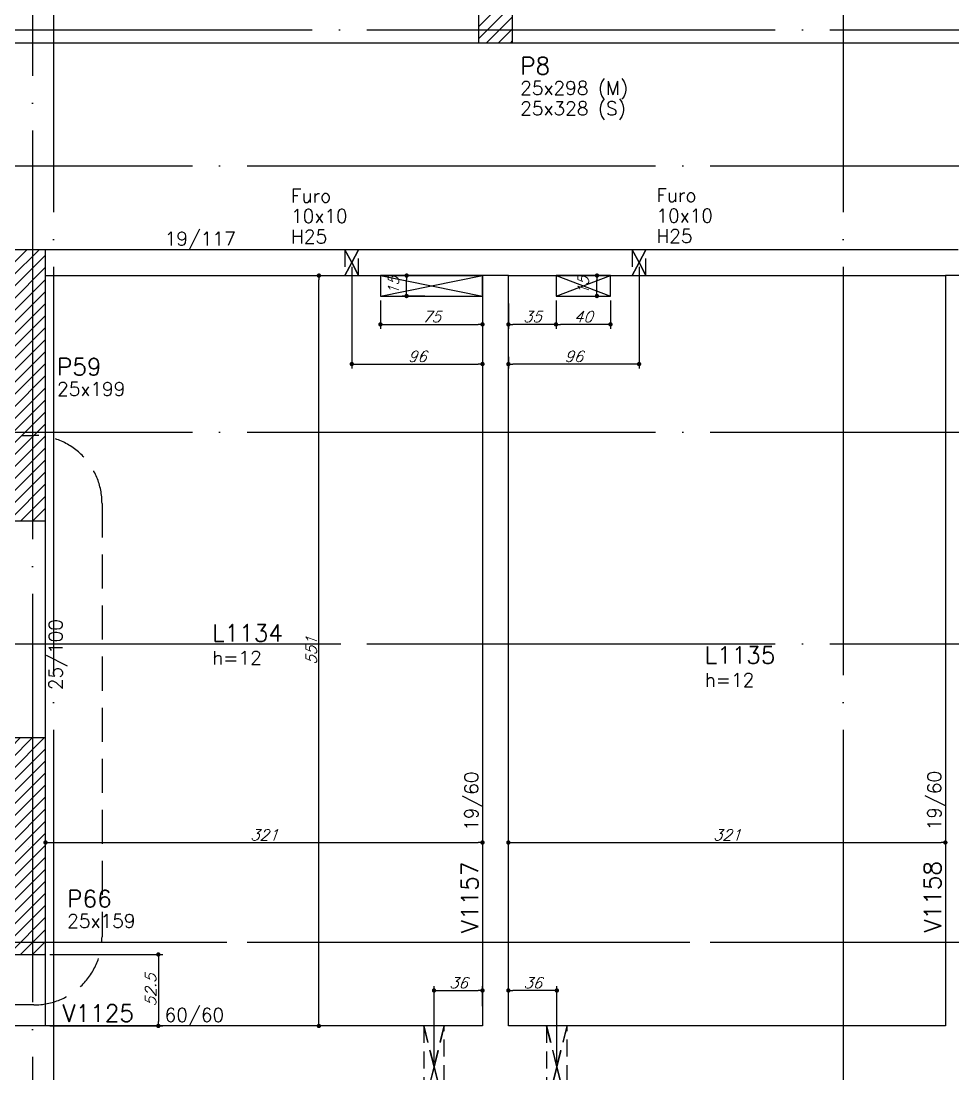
# Model space of a CAD drawing. Extents: x -4723 to 4922, y -2048 to 2452.
# Drawn here: x 2222 to 2906, y -112 to 661 of the extents above; entities that cross this region are included whole.
import ezdxf
from ezdxf.enums import TextEntityAlignment as Align

# ---------------------------------------------------------------- set-up
doc = ezdxf.new("R2010")
doc.units = 0
doc.header["$LTSCALE"] = 50
doc.header["$MEASUREMENT"] = 0
for name, pattern in [('DASHED', [0.75, 0.5, -0.25]), ('EIXO', [6.8, 6, -0.4, 0, -0.4]), ('HIDDEN', [0.375, 0.25, -0.125])]:
    doc.linetypes.add(name, pattern=pattern)
doc.layers.get('0').update_dxf_attribs({"linetype": 'CONTINUOUS'})
doc.layers.get('DEFPOINTS').update_dxf_attribs({"linetype": 'CONTINUOUS'})
for name, color, linetype in [('242', 3, 'CONTINUOUS'), ('F-AUX-RED', 1, 'CONTINUOUS'), ('F-COTAS', 106, 'CONTINUOUS'), ('F-COTAS-FUROS', 50, 'CONTINUOUS'), ('F-EIXO', 12, 'EIXO'), ('F-FURO-PAREDE', 2, 'HIDDEN'), ('F-FURO-PAREDE-TEXTOS', 2, 'CONTINUOUS'), ('F-LAJES-DIM', 2, 'CONTINUOUS'), ('F-LAJES-NOME', 4, 'CONTINUOUS'), ('F-PILARES-DIM', 172, 'CONTINUOUS'), ('F-PILARES-HACH', 174, 'CONTINUOUS'), ('F-PILARES-NOME', 170, 'CONTINUOUS'), ('F-PILARES-S', 170, 'CONTINUOUS'), ('F-PILARES-V', 170, 'CONTINUOUS'), ('F-TEXTO', 6, 'CONTINUOUS'), ('F-VIGAS', 3, 'CONTINUOUS'), ('F-VIGAS-DIM', 2, 'CONTINUOUS'), ('F-VIGAS-NOME', 4, 'CONTINUOUS'), ('F-VÃO', 1, 'CONTINUOUS')]:
    doc.layers.add(name, color=color, linetype=linetype)
doc.styles.add('CP-TEXT-INCL', font='simplex.shx', dxfattribs={"oblique": 20})
doc.styles.add('MCP', font='simplex.shx')
doc.styles.add('ROMANS', font='simplex.shx')
doc.styles.get("Standard").update_dxf_attribs({"font": 'simplex.shx'})
doc.dimstyles.new('CP-COTAS-50', dxfattribs={"dimscale": 0.64, "dimtxt": 12.5, "dimasz": 5, "dimexe": 5, "dimexo": 5, "dimgap": 2.5, "dimtad": 1, "dimdec": 1, "dimdsep": 46, "dimtxsty": 'CP-TEXT-INCL', "dimblk1": 'DOT', "dimblk2": 'DOT', "dimsah": 1, "dimcen": 9, "dimclrd": 256, "dimclre": 256, "dimclrt": 256, "dimadec": 0, "dimazin": 0, "dimtfac": 1, "dimtdec": 1, "dimtmove": 2, "dimatfit": 3, "dimldrblk": 'DOT', "dimfxl": 0, "dimtolj": 1, "dimarcsym": 0})

# ---------------------------------------------------------------- blocks, each defined once
blk = doc.blocks.new('_DOT')
at = {"color": 0, "linetype": 'ByBlock'}
blk.add_line((-0.5, 0), (-1, 0), dxfattribs=at)
at = {"color": 0, "linetype": 'ByBlock', "const_width": 0.5}
blk.add_lwpolyline([(-0.25, 0, 1), (0.25, 0, 1)], format="xyb", close=True, dxfattribs=at)
blk = doc.blocks.new('*D66')
at = {"layer": 'DEFPOINTS', "color": 0, "linetype": 'Continuous', "transparency": 16777216}
for p in [(2440.31, 474.5), (2440.31, 474.5), (2440.31, -76.5)]:
    blk.add_point(p, dxfattribs=at)
at = {"layer": 'F-COTAS', "linetype": 'Continuous', "lineweight": -2, "transparency": 16777216}
blk.add_line((2440.31, -73.3), (2440.31, 471.3), dxfattribs=at)
at = {"layer": 'F-COTAS', "linetype": 'Continuous', "lineweight": -2, "transparency": 16777216, "xscale": 3.2, "yscale": 3.2, "zscale": 3.2}
for p, rotation in [((2440.31, 474.5), 90), ((2440.31, -76.5), 270)]:
    blk.add_blockref('_DOT', p, dxfattribs=dict(at, rotation=rotation))
at = {"layer": 'F-COTAS', "linetype": 'Continuous', "transparency": 16777216, "insert": (2434.71, 199), "char_height": 8, "attachment_point": 5, "rotation": 90, "style": 'CP-TEXT-INCL'}
blk.add_mtext('\\A1;551', dxfattribs=at)
blk = doc.blocks.new('*D123')
at = {"layer": 'DEFPOINTS', "color": 0, "linetype": 'Continuous', "transparency": 16777216}
for p in [(2239.5, 58.19), (2560.5, 58.19), (2560.5, 58.19)]:
    blk.add_point(p, dxfattribs=at)
at = {"layer": 'F-COTAS', "linetype": 'Continuous', "lineweight": -2, "transparency": 16777216}
blk.add_line((2242.7, 58.19), (2557.3, 58.19), dxfattribs=at)
at = {"layer": 'F-COTAS', "linetype": 'Continuous', "lineweight": -2, "transparency": 16777216, "xscale": 3.2, "yscale": 3.2, "zscale": 3.2, "rotation": 180}
blk.add_blockref('_DOT', (2239.5, 58.19), dxfattribs=at)
at = {"layer": 'F-COTAS', "linetype": 'Continuous', "lineweight": -2, "transparency": 16777216, "xscale": 3.2, "yscale": 3.2, "zscale": 3.2}
blk.add_blockref('_DOT', (2560.5, 58.19), dxfattribs=at)
at = {"layer": 'F-COTAS', "linetype": 'Continuous', "transparency": 16777216, "insert": (2400, 63.79), "char_height": 8, "attachment_point": 5, "style": 'CP-TEXT-INCL'}
blk.add_mtext('\\A1;321', dxfattribs=at)
blk = doc.blocks.new('*D124')
at = {"layer": 'DEFPOINTS', "color": 0, "linetype": 'Continuous', "transparency": 16777216}
for p in [(2579.5, 58.19), (2900.5, 58.19), (2900.5, 58.19)]:
    blk.add_point(p, dxfattribs=at)
at = {"layer": 'F-COTAS', "linetype": 'Continuous', "lineweight": -2, "transparency": 16777216}
blk.add_line((2582.7, 58.19), (2897.3, 58.19), dxfattribs=at)
at = {"layer": 'F-COTAS', "linetype": 'Continuous', "lineweight": -2, "transparency": 16777216, "xscale": 3.2, "yscale": 3.2, "zscale": 3.2, "rotation": 180}
blk.add_blockref('_DOT', (2579.5, 58.19), dxfattribs=at)
at = {"layer": 'F-COTAS', "linetype": 'Continuous', "lineweight": -2, "transparency": 16777216, "xscale": 3.2, "yscale": 3.2, "zscale": 3.2}
blk.add_blockref('_DOT', (2900.5, 58.19), dxfattribs=at)
at = {"layer": 'F-COTAS', "linetype": 'Continuous', "transparency": 16777216, "insert": (2740, 63.79), "char_height": 8, "attachment_point": 5, "style": 'CP-TEXT-INCL'}
blk.add_mtext('\\A1;321', dxfattribs=at)
blk = doc.blocks.new('*U152')
at = {"layer": 'F-EIXO'}
blk.add_line((0, 0), (7197, 0), dxfattribs=at)
at = {"layer": 'F-TEXTO', "style": 'ROMANS'}
blk.add_attdef('EIXO', text='', height=17.5, dxfattribs=at).set_placement((-28.2072, 0), align=Align.MIDDLE_CENTER)
blk = doc.blocks.new('*U151')
at = {"layer": 'F-EIXO'}
blk.add_line((0, 0), (7285, 0), dxfattribs=at)
at = {"layer": 'F-TEXTO', "style": 'ROMANS'}
blk.add_attdef('EIXO', text='', height=17.5, dxfattribs=at).set_placement((-28.2072, 0), align=Align.MIDDLE_CENTER)
blk = doc.blocks.new('*U149')
at = {"layer": 'F-EIXO'}
blk.add_line((0, 0), (0, -2655), dxfattribs=at)
at = {"layer": 'F-TEXTO', "style": 'ROMANS'}
blk.add_attdef('EIXO', text='', height=17.5, rotation=360, dxfattribs=at).set_placement((0, 28.21), align=Align.MIDDLE_CENTER)
blk = doc.blocks.new('*U172')
at = {"layer": 'F-EIXO'}
blk.add_line((0, 0), (7285, 0), dxfattribs=at)
at = {"layer": 'F-TEXTO', "style": 'ROMANS'}
blk.add_attdef('EIXO', text='', height=17.5, dxfattribs=at).set_placement((-28.2072, 0), align=Align.MIDDLE_CENTER)
blk = doc.blocks.new('*U174')
at = {"layer": 'F-EIXO'}
blk.add_line((0, 0), (7285, 0), dxfattribs=at)
at = {"layer": 'F-TEXTO', "style": 'ROMANS'}
blk.add_attdef('EIXO', text='', height=17.5, dxfattribs=at).set_placement((-28.2072, 0), align=Align.MIDDLE_CENTER)
blk = doc.blocks.new('*U168')
at = {"layer": 'F-EIXO'}
blk.add_line((0, 0), (7285, 0), dxfattribs=at)
at = {"layer": 'F-TEXTO', "style": 'ROMANS'}
blk.add_attdef('EIXO', text='', height=17.5, dxfattribs=at).set_placement((-28.2072, 0), align=Align.MIDDLE_CENTER)
blk = doc.blocks.new('*U176')
at = {"layer": 'F-EIXO'}
blk.add_line((0, 0), (0, -2655), dxfattribs=at)
at = {"layer": 'F-TEXTO', "style": 'ROMANS'}
blk.add_attdef('EIXO', text='', height=17.5, rotation=360, dxfattribs=at).set_placement((0, 28.21), align=Align.MIDDLE_CENTER)
blk = doc.blocks.new('*U181')
at = {"layer": 'F-EIXO'}
blk.add_line((0, 0), (7197, 0), dxfattribs=at)
at = {"layer": 'F-TEXTO', "style": 'ROMANS'}
blk.add_attdef('EIXO', text='', height=17.5, dxfattribs=at).set_placement((-28.2072, 0), align=Align.MIDDLE_CENTER)
blk = doc.blocks.new('*U182')
at = {"layer": 'F-EIXO'}
blk.add_line((0, 0), (0, -2755), dxfattribs=at)
at = {"layer": 'F-TEXTO', "style": 'ROMANS'}
blk.add_attdef('EIXO', text='', height=17.5, rotation=360, dxfattribs=at).set_placement((0, 28.2072), align=Align.MIDDLE_CENTER)
blk = doc.blocks.new('*D272')
at = {"layer": 'DEFPOINTS', "color": 0, "linetype": 'Continuous', "transparency": 16777216}
for p in [(2239.5, -24), (2239.5, -76.5), (2322.39, -76.5)]:
    blk.add_point(p, dxfattribs=at)
at = {"layer": 'F-COTAS', "linetype": 'Continuous', "lineweight": -2, "transparency": 16777216}
for p, q in [((2242.7, -24), (2325.59, -24)), ((2322.39, -27.2), (2322.39, -73.3)), ((2242.7, -76.5), (2325.59, -76.5))]:
    blk.add_line(p, q, dxfattribs=at)
at = {"layer": 'F-COTAS', "linetype": 'Continuous', "lineweight": -2, "transparency": 16777216, "xscale": 3.2, "yscale": 3.2, "zscale": 3.2}
for p, rotation in [((2322.39, -24), 90), ((2322.39, -76.5), 270)]:
    blk.add_blockref('_DOT', p, dxfattribs=dict(at, rotation=rotation))
at = {"layer": 'F-COTAS', "linetype": 'Continuous', "transparency": 16777216, "insert": (2316.79, -50.25), "char_height": 8, "attachment_point": 5, "rotation": 90, "style": 'CP-TEXT-INCL'}
blk.add_mtext('\\A1;52.5', dxfattribs=at)
blk = doc.blocks.new('*U385')
at = {"layer": 'F-VÃO'}
for p, q in [((0, 0), (40, 15)), ((0, 15), (40, 0))]:
    blk.add_line(p, q, dxfattribs=at)
at = {"layer": 'F-VÃO', "color": 3}
blk.add_lwpolyline([(0, 0), (40, 0), (40, 15), (0, 15)], close=True, dxfattribs=at)
blk = doc.blocks.new('*U388')
at = {"layer": 'F-VÃO'}
for p, q in [((0, 0), (75, 15)), ((0, 15), (75, 0))]:
    blk.add_line(p, q, dxfattribs=at)
at = {"layer": 'F-VÃO', "color": 3}
blk.add_lwpolyline([(0, 0), (75, 0), (75, 15), (0, 15)], close=True, dxfattribs=at)
blk = doc.blocks.new('*D408')
at = {"layer": 'DEFPOINTS', "color": 0, "linetype": 'Continuous', "transparency": 16777216}
for p in [(2614.5, 459.5), (2654.5, 459.5), (2614.5, 438.66)]:
    blk.add_point(p, dxfattribs=at)
at = {"layer": 'F-COTAS-FUROS', "linetype": 'Continuous', "lineweight": -2, "transparency": 16777216}
for p, q in [((2614.5, 456.3), (2614.5, 435.46)), ((2654.5, 456.3), (2654.5, 435.46)), ((2651.3, 438.66), (2617.7, 438.66))]:
    blk.add_line(p, q, dxfattribs=at)
at = {"layer": 'F-COTAS-FUROS', "linetype": 'Continuous', "lineweight": -2, "transparency": 16777216, "xscale": 3.2, "yscale": 3.2, "zscale": 3.2, "rotation": 180}
blk.add_blockref('_DOT', (2614.5, 438.66), dxfattribs=at)
at = {"layer": 'F-COTAS-FUROS', "linetype": 'Continuous', "lineweight": -2, "transparency": 16777216, "xscale": 3.2, "yscale": 3.2, "zscale": 3.2}
blk.add_blockref('_DOT', (2654.5, 438.66), dxfattribs=at)
at = {"layer": 'F-COTAS-FUROS', "linetype": 'Continuous', "transparency": 16777216, "insert": (2634.5, 444.26), "char_height": 8, "attachment_point": 5, "style": 'CP-TEXT-INCL'}
blk.add_mtext('\\A1;40', dxfattribs=at)
blk = doc.blocks.new('*D409')
at = {"layer": 'DEFPOINTS', "color": 0, "linetype": 'Continuous', "transparency": 16777216}
for p in [(2579.5, 457.23), (2614.5, 459.5), (2579.5, 438.66)]:
    blk.add_point(p, dxfattribs=at)
at = {"layer": 'F-COTAS-FUROS', "linetype": 'Continuous', "lineweight": -2, "transparency": 16777216}
for p, q in [((2614.5, 456.3), (2614.5, 435.46)), ((2579.5, 454.03), (2579.5, 435.46)), ((2611.3, 438.66), (2582.7, 438.66))]:
    blk.add_line(p, q, dxfattribs=at)
at = {"layer": 'F-COTAS-FUROS', "linetype": 'Continuous', "lineweight": -2, "transparency": 16777216, "xscale": 3.2, "yscale": 3.2, "zscale": 3.2, "rotation": 180}
blk.add_blockref('_DOT', (2579.5, 438.66), dxfattribs=at)
at = {"layer": 'F-COTAS-FUROS', "linetype": 'Continuous', "lineweight": -2, "transparency": 16777216, "xscale": 3.2, "yscale": 3.2, "zscale": 3.2}
blk.add_blockref('_DOT', (2614.5, 438.66), dxfattribs=at)
at = {"layer": 'F-COTAS-FUROS', "linetype": 'Continuous', "transparency": 16777216, "insert": (2597, 444.26), "char_height": 8, "attachment_point": 5, "style": 'CP-TEXT-INCL'}
blk.add_mtext('\\A1;35', dxfattribs=at)
blk = doc.blocks.new('*D410')
at = {"layer": 'DEFPOINTS', "color": 0, "linetype": 'Continuous', "transparency": 16777216}
for p in [(2628.61, 474.5), (2644.59, 474.5), (2621.44, 459.5)]:
    blk.add_point(p, dxfattribs=at)
at = {"layer": 'F-COTAS-FUROS', "linetype": 'Continuous', "lineweight": -2, "transparency": 16777216}
for p, q in [((2631.81, 474.5), (2647.79, 474.5)), ((2644.59, 462.7), (2644.59, 471.3)), ((2624.64, 459.5), (2647.79, 459.5))]:
    blk.add_line(p, q, dxfattribs=at)
at = {"layer": 'F-COTAS-FUROS', "linetype": 'Continuous', "lineweight": -2, "transparency": 16777216, "xscale": 3.2, "yscale": 3.2, "zscale": 3.2}
for p, rotation in [((2644.59, 474.5), 90), ((2644.59, 459.5), 270)]:
    blk.add_blockref('_DOT', p, dxfattribs=dict(at, rotation=rotation))
at = {"layer": 'F-COTAS-FUROS', "linetype": 'Continuous', "transparency": 16777216, "insert": (2634.5, 467), "char_height": 8, "attachment_point": 5, "rotation": 90, "style": 'CP-TEXT-INCL'}
blk.add_mtext('\\A1;15', dxfattribs=at)
blk = doc.blocks.new('*D411')
at = {"layer": 'DEFPOINTS', "color": 0, "linetype": 'Continuous', "transparency": 16777216}
for p in [(2485.5, 459.5), (2560.5, 451.5), (2560.5, 438.66)]:
    blk.add_point(p, dxfattribs=at)
at = {"layer": 'F-COTAS-FUROS', "linetype": 'Continuous', "lineweight": -2, "transparency": 16777216}
for p, q in [((2485.5, 456.3), (2485.5, 435.46)), ((2560.5, 448.3), (2560.5, 435.46)), ((2488.7, 438.66), (2557.3, 438.66))]:
    blk.add_line(p, q, dxfattribs=at)
at = {"layer": 'F-COTAS-FUROS', "linetype": 'Continuous', "lineweight": -2, "transparency": 16777216, "xscale": 3.2, "yscale": 3.2, "zscale": 3.2, "rotation": 180}
blk.add_blockref('_DOT', (2485.5, 438.66), dxfattribs=at)
at = {"layer": 'F-COTAS-FUROS', "linetype": 'Continuous', "lineweight": -2, "transparency": 16777216, "xscale": 3.2, "yscale": 3.2, "zscale": 3.2}
blk.add_blockref('_DOT', (2560.5, 438.66), dxfattribs=at)
at = {"layer": 'F-COTAS-FUROS', "linetype": 'Continuous', "transparency": 16777216, "insert": (2523, 444.26), "char_height": 8, "attachment_point": 5, "style": 'CP-TEXT-INCL'}
blk.add_mtext('\\A1;75', dxfattribs=at)
blk = doc.blocks.new('*D412')
at = {"layer": 'DEFPOINTS', "color": 0, "linetype": 'Continuous', "transparency": 16777216}
for p in [(2504.75, 474.5), (2512.04, 474.5), (2521.23, 459.5)]:
    blk.add_point(p, dxfattribs=at)
at = {"layer": 'F-COTAS-FUROS', "linetype": 'Continuous', "lineweight": -2, "transparency": 16777216}
for p, q in [((2508.84, 474.5), (2501.55, 474.5)), ((2504.75, 462.7), (2504.75, 471.3)), ((2518.03, 459.5), (2501.55, 459.5))]:
    blk.add_line(p, q, dxfattribs=at)
at = {"layer": 'F-COTAS-FUROS', "linetype": 'Continuous', "lineweight": -2, "transparency": 16777216, "xscale": 3.2, "yscale": 3.2, "zscale": 3.2}
for p, rotation in [((2504.75, 474.5), 90), ((2504.75, 459.5), 270)]:
    blk.add_blockref('_DOT', p, dxfattribs=dict(at, rotation=rotation))
at = {"layer": 'F-COTAS-FUROS', "linetype": 'Continuous', "transparency": 16777216, "insert": (2495.15, 467), "char_height": 8, "attachment_point": 5, "rotation": 90, "style": 'CP-TEXT-INCL'}
blk.add_mtext('\\A1;15', dxfattribs=at)
blk = doc.blocks.new('*D525')
at = {"layer": 'DEFPOINTS', "color": 0, "linetype": 'Continuous', "transparency": 16777216}
for p in [(2560.5, -50.47), (2560.5, -65.26), (2524.9, -106.5)]:
    blk.add_point(p, dxfattribs=at)
at = {"layer": 'F-COTAS-FUROS', "linetype": 'Continuous', "lineweight": -2, "transparency": 16777216}
for p, q in [((2524.9, -103.3), (2524.9, -47.27)), ((2528.1, -50.47), (2557.3, -50.47)), ((2560.5, -62.06), (2560.5, -47.27))]:
    blk.add_line(p, q, dxfattribs=at)
at = {"layer": 'F-COTAS-FUROS', "linetype": 'Continuous', "lineweight": -2, "transparency": 16777216, "xscale": 3.2, "yscale": 3.2, "zscale": 3.2, "rotation": 180}
blk.add_blockref('_DOT', (2524.9, -50.47), dxfattribs=at)
at = {"layer": 'F-COTAS-FUROS', "linetype": 'Continuous', "lineweight": -2, "transparency": 16777216, "xscale": 3.2, "yscale": 3.2, "zscale": 3.2}
blk.add_blockref('_DOT', (2560.5, -50.47), dxfattribs=at)
at = {"layer": 'F-COTAS-FUROS', "linetype": 'Continuous', "transparency": 16777216, "insert": (2542.7, -44.87), "char_height": 8, "attachment_point": 5, "style": 'CP-TEXT-INCL'}
blk.add_mtext('\\A1;36', dxfattribs=at)
blk = doc.blocks.new('*D526')
at = {"layer": 'DEFPOINTS', "color": 0, "linetype": 'Continuous', "transparency": 16777216}
for p in [(2579.5, -50.47), (2579.5, -68.36), (2615.1, -106.5)]:
    blk.add_point(p, dxfattribs=at)
at = {"layer": 'F-COTAS-FUROS', "linetype": 'Continuous', "lineweight": -2, "transparency": 16777216}
for p, q in [((2579.5, -65.16), (2579.5, -47.27)), ((2611.9, -50.47), (2582.7, -50.47)), ((2615.1, -103.3), (2615.1, -47.27))]:
    blk.add_line(p, q, dxfattribs=at)
at = {"layer": 'F-COTAS-FUROS', "linetype": 'Continuous', "lineweight": -2, "transparency": 16777216, "xscale": 3.2, "yscale": 3.2, "zscale": 3.2, "rotation": 180}
blk.add_blockref('_DOT', (2579.5, -50.47), dxfattribs=at)
at = {"layer": 'F-COTAS-FUROS', "linetype": 'Continuous', "lineweight": -2, "transparency": 16777216, "xscale": 3.2, "yscale": 3.2, "zscale": 3.2}
blk.add_blockref('_DOT', (2615.1, -50.47), dxfattribs=at)
at = {"layer": 'F-COTAS-FUROS', "linetype": 'Continuous', "transparency": 16777216, "insert": (2597.3, -44.87), "char_height": 8, "attachment_point": 5, "style": 'CP-TEXT-INCL'}
blk.add_mtext('\\A1;36', dxfattribs=at)
blk = doc.blocks.new('*D575')
at = {"layer": 'DEFPOINTS', "color": 0, "linetype": 'Continuous', "transparency": 16777216}
for p in [(2464.49, 484), (2560.5, 424.53), (2560.5, 409.52)]:
    blk.add_point(p, dxfattribs=at)
at = {"layer": 'F-COTAS-FUROS', "linetype": 'Continuous', "lineweight": -2, "transparency": 16777216}
for p, q in [((2464.49, 480.8), (2464.49, 406.32)), ((2560.5, 421.33), (2560.5, 406.32)), ((2467.69, 409.52), (2557.3, 409.52))]:
    blk.add_line(p, q, dxfattribs=at)
at = {"layer": 'F-COTAS-FUROS', "linetype": 'Continuous', "lineweight": -2, "transparency": 16777216, "xscale": 3.2, "yscale": 3.2, "zscale": 3.2, "rotation": 180}
blk.add_blockref('_DOT', (2464.49, 409.52), dxfattribs=at)
at = {"layer": 'F-COTAS-FUROS', "linetype": 'Continuous', "lineweight": -2, "transparency": 16777216, "xscale": 3.2, "yscale": 3.2, "zscale": 3.2}
blk.add_blockref('_DOT', (2560.5, 409.52), dxfattribs=at)
at = {"layer": 'F-COTAS-FUROS', "linetype": 'Continuous', "transparency": 16777216, "insert": (2512.5, 415.12), "char_height": 8, "attachment_point": 5, "style": 'CP-TEXT-INCL'}
blk.add_mtext('\\A1;96', dxfattribs=at)
blk = doc.blocks.new('*D576')
at = {"layer": 'DEFPOINTS', "color": 0, "linetype": 'Continuous', "transparency": 16777216}
for p in [(2675.51, 484), (2579.5, 418.1), (2579.5, 409.52)]:
    blk.add_point(p, dxfattribs=at)
at = {"layer": 'F-COTAS-FUROS', "linetype": 'Continuous', "lineweight": -2, "transparency": 16777216}
for p, q in [((2675.51, 480.8), (2675.51, 406.32)), ((2579.5, 414.9), (2579.5, 406.32)), ((2672.31, 409.52), (2582.7, 409.52))]:
    blk.add_line(p, q, dxfattribs=at)
at = {"layer": 'F-COTAS-FUROS', "linetype": 'Continuous', "lineweight": -2, "transparency": 16777216, "xscale": 3.2, "yscale": 3.2, "zscale": 3.2, "rotation": 180}
blk.add_blockref('_DOT', (2579.5, 409.52), dxfattribs=at)
at = {"layer": 'F-COTAS-FUROS', "linetype": 'Continuous', "lineweight": -2, "transparency": 16777216, "xscale": 3.2, "yscale": 3.2, "zscale": 3.2}
blk.add_blockref('_DOT', (2675.51, 409.52), dxfattribs=at)
at = {"layer": 'F-COTAS-FUROS', "linetype": 'Continuous', "transparency": 16777216, "insert": (2627.5, 415.12), "char_height": 8, "attachment_point": 5, "style": 'CP-TEXT-INCL'}
blk.add_mtext('\\A1;96', dxfattribs=at)
blk = doc.blocks.new('*U590')
at = {"layer": 'F-EIXO'}
blk.add_line((0, 0), (1131.35, 0), dxfattribs=at)
at = {"layer": 'F-TEXTO', "style": 'ROMANS'}
blk.add_attdef('EIXO', text='', height=17.5, dxfattribs=at).set_placement((-28.21, 0), align=Align.MIDDLE_CENTER)
blk = doc.blocks.new('A$C569F2698')
at = {"layer": 'F-EIXO', "linetype": 'Continuous'}
blk.add_blockref('*U590', (-889.39, 228), dxfattribs=at)

msp = doc.modelspace()

# ---------------------------------------------------------------- hatches: boundary and pattern name
at = {"layer": 'F-PILARES-HACH', "linetype": 'Continuous'}
h = msp.add_hatch(dxfattribs=at)
h.set_pattern_fill('ANSI31', color=256, scale=50, style=0)
h.paths.add_polyline_path([(2557.5, 645.5), (2582.5, 645.5), (2582.5, 973.5), (2557.5, 973.5)], flags=16)
h = msp.add_hatch(dxfattribs=at)
h.set_pattern_fill('ANSI31', color=256, scale=50, style=0)
h.paths.add_polyline_path([(2557.5, 645.5), (2582.5, 645.5), (2582.5, 943.5), (2557.5, 943.5)], flags=16)
h = msp.add_hatch(dxfattribs=at)
h.set_pattern_fill('ANSI31', color=256, scale=50, style=0)
h.paths.add_polyline_path([(2214.5, 294.5), (2239.5, 294.5), (2239.5, 493.5), (2214.5, 493.5)], flags=16)
h = msp.add_hatch(dxfattribs=at)
h.set_pattern_fill('ANSI31', color=256, scale=50, style=0)
h.paths.add_polyline_path([(2214.5, -24), (2239.5, -24), (2239.5, 135), (2214.5, 135)], flags=16)

# ---------------------------------------------------------------- linework, layer by layer
at = {"layer": '242', "linetype": 'Continuous'}
for p, q in [((2227, 394), (2227, 394)), ((2227, 55.5), (2227, 55.5))]:
    msp.add_line(p, q, dxfattribs=at)
at = {"layer": 'F-AUX-RED', "color": 4, "linetype": 'DASHED'}
msp.add_lwpolyline([(1509.835, 357.176), (2231.02, 357.176, -0.4142136), (2281.02, 307.176), (2281.02, -11.113, -0.4142136), (2231.02, -61.113), (1509.835, -61.113, -0.4142136), (1459.835, -11.113), (1459.835, 307.176, -0.4142136)], format="xyb", close=True, dxfattribs=at)
at = {"layer": 'F-EIXO'}
msp.add_line((-3709.089, -15), (3550.572, -15), dxfattribs=at)
at = {"layer": 'F-FURO-PAREDE'}
for points in [[(2464.494, 484), (2459.494, 474.5), (2469.494, 474.5), (2464.494, 484), (2469.494, 474.5), (2469.494, 493.5), (2464.494, 484), (2469.494, 493.5), (2459.494, 493.5), (2464.494, 484), (2459.494, 493.5), (2459.494, 474.5), (2464.494, 484)], [(2675.506, 484), (2670.506, 474.5), (2680.506, 474.5), (2675.506, 484), (2680.506, 474.5), (2680.506, 493.5), (2675.506, 484), (2680.506, 493.5), (2670.506, 493.5), (2675.506, 484), (2670.506, 493.5), (2670.506, 474.5), (2675.506, 484)], [(2524.9, -106.5), (2517.4, -136.5), (2532.4, -136.5), (2524.9, -106.5), (2532.4, -136.5), (2532.4, -76.5), (2524.9, -106.5), (2532.4, -76.5), (2517.4, -76.5), (2524.9, -106.5), (2517.4, -76.5), (2517.4, -136.5), (2524.9, -106.5)], [(2615.1, -106.5), (2607.6, -136.5), (2622.6, -136.5), (2615.1, -106.5), (2622.6, -136.5), (2622.6, -76.5), (2615.1, -106.5), (2622.6, -76.5), (2607.6, -76.5), (2615.1, -106.5), (2607.6, -76.5), (2607.6, -136.5), (2615.1, -106.5)]]:
    msp.add_lwpolyline(points, dxfattribs=at)
at = {"layer": 'F-PILARES-S', "linetype": 'Continuous'}
for points in [[(2557.5, 645.5), (2582.5, 645.5), (2582.5, 943.5), (2557.5, 943.5), (2557.5, 645.5)], [(2214.5, 294.5), (2239.5, 294.5), (2239.5, 493.5), (2214.5, 493.5), (2214.5, 294.5)], [(2214.5, -24), (2239.5, -24), (2239.5, 135), (2214.5, 135), (2214.5, -24)]]:
    msp.add_lwpolyline(points, dxfattribs=at)
at = {"layer": 'F-PILARES-V', "linetype": 'Continuous'}
msp.add_lwpolyline([(2557.5, 645.5), (2582.5, 645.5), (2582.5, 973.5), (2557.5, 973.5), (2557.5, 645.5)], dxfattribs=at)
at = {"layer": 'F-VIGAS'}
for points in [[(2070, 645.5), (2557.5, 645.5)], [(2582.5, 645.5), (3240.5, 645.5)], [(2570, 493.5), (2239.5, 493.5)], [(2910, 493.5), (2570, 493.5)], [(2239.5, 474.5), (2560.5, 474.5)], [(2560.5, 474.5), (2560.5, -76.5)], [(2579.5, 474.5), (2560.5, 474.5)], [(2579.5, -76.5), (2579.5, 474.5)], [(2579.5, 474.5), (2900.5, 474.5)], [(2900.5, 474.5), (2900.5, -76.5)], [(2919.5, 474.5), (2900.5, 474.5)], [(2239.5, 265), (2239.5, 294.5)], [(2239.5, 135), (2239.5, 265)], [(2239.5, -76.5), (2239.5, -24)], [(2560.5, -76.5), (2195, -76.5)], [(2900.5, -76.5), (2579.5, -76.5)]]:
    msp.add_lwpolyline(points, dxfattribs=at)

# ---------------------------------------------------------------- block references
at = {"linetype": 'Continuous'}
msp.add_blockref('A$C569F2698', (2214.5, -24), dxfattribs=at)
at = {"layer": 'F-EIXO', "linetype": 'Continuous'}
for name, p in [('*U182', (2230, 1941.357)), ('*U176', (2245.5, 1841.357)), ('*U149', (2825.5, 1841.357)), ('*U152', (-3646.32, 655)), ('*U151', (-3734.274, 555)), ('*U174', (-3734.274, 359.5)), ('*U181', (-3646.32, 204)), ('*U172', (-3734.274, -15)), ('*U168', (-3734.274, -15))]:
    msp.add_blockref(name, p, dxfattribs=at)
at = {"layer": 'F-VÃO', "linetype": 'Continuous'}
for name, p in [('*U388', (2485.5, 459.5)), ('*U385', (2614.5, 459.5))]:
    msp.add_blockref(name, p, dxfattribs=at)

# ---------------------------------------------------------------- texts
at = {"layer": 'F-FURO-PAREDE-TEXTOS', "linetype": 'Continuous', "style": 'MCP'}
for s, p in [('Furo', (2419.831, 528.144)), ('Furo', (2688.197, 528.539)), ('10x10', (2419.831, 513.144)), ('10x10', (2688.197, 513.539)), ('H25', (2419.831, 498.144)), ('H25', (2688.197, 498.539))]:
    msp.add_text(s, height=10, dxfattribs=at).set_placement(p)
at = {"layer": 'F-LAJES-DIM', "linetype": 'Continuous', "style": 'MCP'}
for p in [(2361.977, 188.8), (2723.69, 172.595)]:
    msp.add_text('h=12', height=10, dxfattribs=at).set_placement(p)
at = {"layer": 'F-LAJES-NOME', "linetype": 'Continuous', "style": 'MCP'}
for s, p in [('L1134', (2361.977, 205.8)), ('L1135', (2723.69, 189.595))]:
    msp.add_text(s, height=12.5, dxfattribs=at).set_placement(p)
at = {"layer": 'F-PILARES-DIM', "linetype": 'Continuous'}
for s, p in [('25x298 (M)', (2588.205, 607.261)), ('25x328 (S)', (2588.205, 592.261))]:
    msp.add_text(s, height=10, dxfattribs=at).set_placement(p)
at = {"layer": 'F-PILARES-DIM', "linetype": 'Continuous', "style": 'MCP'}
for s, p in [('25x199', (2247.988, 386.252)), ('25x159', (2255.438, -4.381))]:
    msp.add_text(s, height=10, dxfattribs=at).set_placement(p)
at = {"layer": 'F-PILARES-NOME', "linetype": 'Continuous', "style": 'MCP'}
for s, p in [('P8', (2588.205, 622.261)), ('P59', (2247.988, 401.252)), ('P66', (2255.438, 10.619))]:
    msp.add_text(s, height=12.5, dxfattribs=at).set_placement(p)
at = {"layer": 'F-VIGAS-DIM', "linetype": 'Continuous', "style": 'MCP'}
for s, p in [('19/117', (2327, 496.625)), ('60/60', (2327, -73.375))]:
    msp.add_text(s, height=10, dxfattribs=at).set_placement(p)
for s, p in [('25/100', (2252, 170)), ('19/60', (2557.375, 66.679)), ('19/60', (2897.375, 67.105))]:
    msp.add_text(s, height=10, rotation=90, dxfattribs=at).set_placement(p)
at = {"layer": 'F-VIGAS-NOME', "linetype": 'Continuous', "style": 'MCP'}
for s, p in [('V1157', (2557.375, -8.321)), ('V1158', (2897.375, -7.895))]:
    msp.add_text(s, height=12.5, rotation=90, dxfattribs=at).set_placement(p)
msp.add_text('V1125', height=12.5, dxfattribs=at).set_placement((2252, -73.375))

# ---------------------------------------------------------------- dimensions: what is measured, and where the dimension line sits
at = {"layer": 'F-COTAS', "linetype": 'Continuous'}
for base, p1, p2, angle, picture, middle in [((2440.308, 474.5), (2440.308, -76.5), (2440.308, 474.5), 270, '*D66', (2434.708, 199)), ((2560.5, 58.186), (2239.5, 58.186), (2560.5, 58.186), 180, '*D123', (2400, 63.786)), ((2900.5, 58.186), (2579.5, 58.186), (2900.5, 58.186), 180, '*D124', (2740, 63.786)), ((2322.387, -76.5), (2239.5, -24), (2239.5, -76.5), 90, '*D272', (2316.787, -50.25))]:
    dim = msp.add_linear_dim(base=base, p1=p1, p2=p2, angle=angle, dimstyle='CP-COTAS-50', dxfattribs=at)
    dim.commit()
    dim.dimension.update_dxf_attribs({"geometry": picture, "text_midpoint": middle})
at = {"layer": 'F-COTAS-FUROS', "linetype": 'Continuous'}
for base, p1, p2, override, picture, middle in [((2560.5, 409.523), (2464.494, 484), (2560.5, 424.528), {"dimfxl": 7.5}, '*D575', (2512.497, 415.123)), ((2579.5, 409.523), (2675.506, 484), (2579.5, 418.097), {"dimfxl": 7.5}, '*D576', (2627.503, 415.123)), ((2560.5, 438.658), (2485.5, 459.5), (2560.5, 451.504), {"dimdec": 0, "dimfxl": 7.5}, '*D411', (2523, 444.258)), ((2579.5, 438.658), (2614.5, 459.5), (2579.5, 457.233), {"dimdec": 0, "dimfxl": 7.5}, '*D409', (2597, 444.258)), ((2614.5, 438.658), (2654.5, 459.5), (2614.5, 459.5), {"dimdec": 0, "dimfxl": 7.5}, '*D408', (2634.5, 444.258)), ((2560.5, -50.473), (2524.9, -106.5), (2560.5, -65.259), {"dimdec": 0, "dimfxl": 7.5}, '*D525', (2542.7, -44.873)), ((2579.5, -50.473), (2615.1, -106.5), (2579.5, -68.359), {"dimdec": 0, "dimfxl": 7.5}, '*D526', (2597.3, -44.873))]:
    dim = msp.add_linear_dim(base=base, p1=p1, p2=p2, dimstyle='CP-COTAS-50', override=override, dxfattribs=at)
    dim.commit()
    dim.dimension.update_dxf_attribs({"geometry": picture, "text_midpoint": middle})
dim = msp.add_linear_dim(base=(2504.746, 474.5), p1=(2521.231, 459.5), p2=(2512.044, 474.5), angle=90, dimstyle='CP-COTAS-50', override={"dimdec": 0, "dimfxl": 7.5}, dxfattribs=at)
dim.commit()
dim.dimension.update_dxf_attribs({"geometry": '*D412', "text_midpoint": (2495.146, 467)})
dim = msp.add_linear_dim(base=(2644.593, 474.5), p1=(2621.443, 459.5), p2=(2628.607, 474.5), angle=90, dimstyle='CP-COTAS-50', override={"dimdec": 0, "dimfxl": 7.5}, dxfattribs=at)
dim.commit()
dim.dimension.update_dxf_attribs({"geometry": '*D410', "text_midpoint": (2634.5, 467), "dimtype": 160})

doc.saveas('drawing.dxf')
